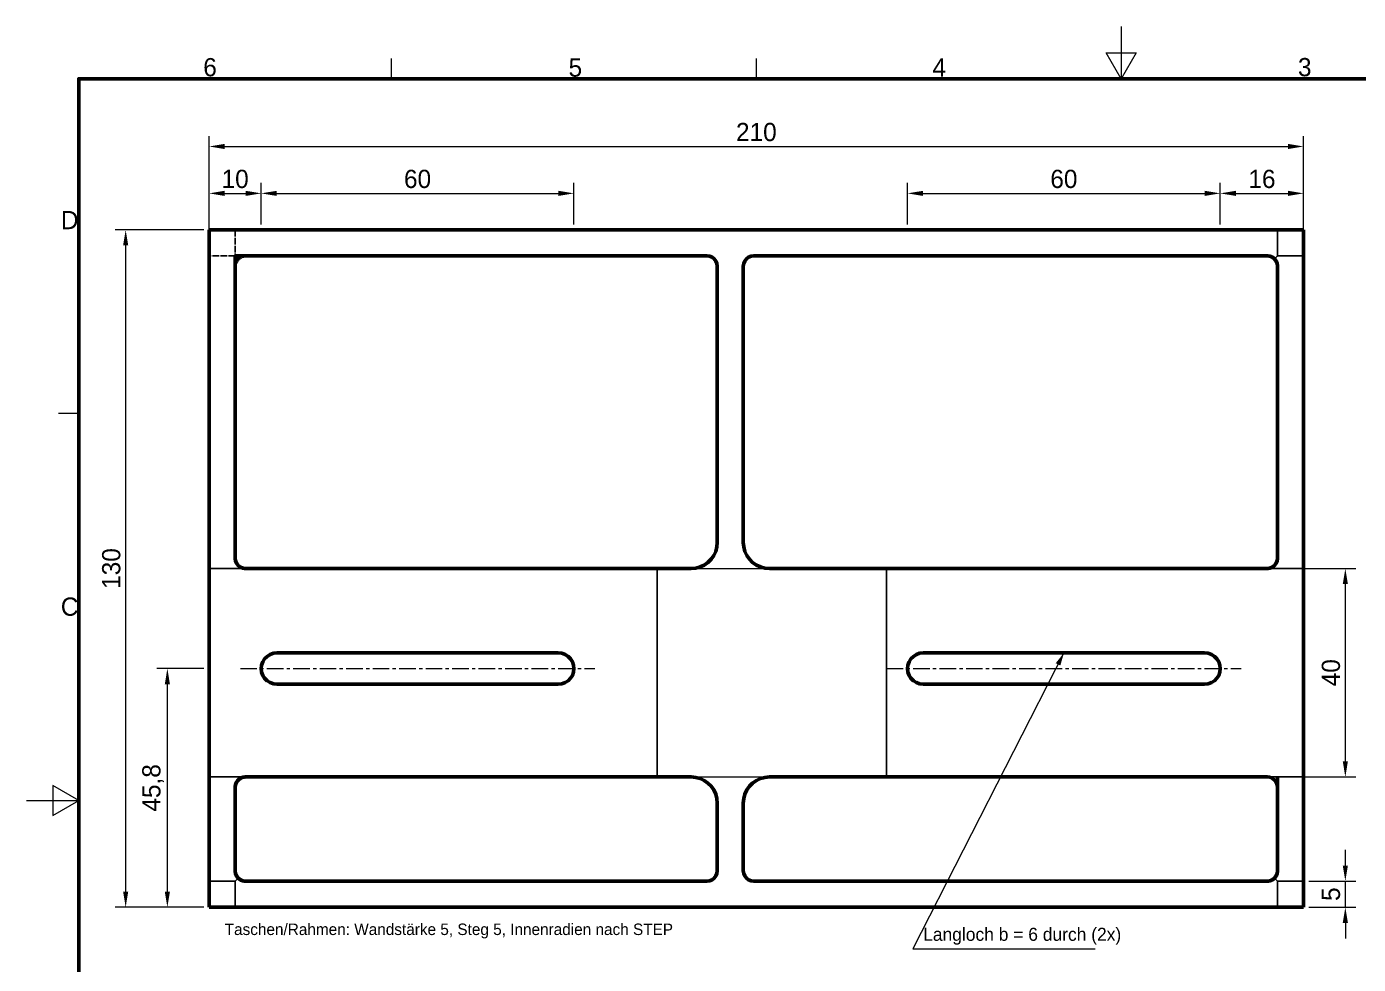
# Model space of a CAD drawing. Header units: metres. Extents: x 0 to 420, y 0 to 297.
# Drawn here: x 0 to 255.5, y 117 to 297 of the extents above; entities that cross this region are included whole.
import ezdxf
from ezdxf.enums import TextEntityAlignment as Align

# ---------------------------------------------------------------- set-up
doc = ezdxf.new("R2010")
doc.units = ezdxf.units.M
doc.linetypes.add('CENTER', pattern=[5.08, 3.175, -0.635, 0.635, -0.635])
doc.linetypes.add('DASHED', pattern=[1.524, 1.27, -0.254])
for name, color, linetype, lineweight in [('DUENN', 7, 'CONTINUOUS', 18), ('MASS', 7, 'CONTINUOUS', 18), ('MITTE', 7, 'CENTER', 18), ('RAHMEN', 7, 'CONTINUOUS', 50), ('SICHT', 7, 'CONTINUOUS', 50), ('TEXT', 7, 'CONTINUOUS', 25), ('VERDECKT', 7, 'DASHED', 25)]:
    doc.layers.add(name, color=color, linetype=linetype, lineweight=lineweight)
doc.dimstyles.new('ISO_HZ', dxfattribs={"dimtxt": 3.5, "dimasz": 3, "dimexe": 2, "dimexo": 1, "dimgap": 1, "dimtad": 1, "dimtxsty": 'Standard', "dimcen": 2.5, "dimclrd": 7, "dimclre": 7, "dimclrt": 7, "dimazin": 3, "dimtfac": 1, "dimtmove": 0, "dimatfit": 3, "dimlwd": 18, "dimlwe": 18})

msp = doc.modelspace()

# ---------------------------------------------------------------- linework, layer by layer
at = {"layer": 'DUENN'}
for points in [[(210, 297), (210, 287), (207.113, 292), (212.887, 292), (210, 287)], [(70, 287), (70, 290.9)], [(140, 287), (140, 290.9)], [(10, 222.75), (6.1, 222.75)], [(0, 148.5), (10, 148.5), (5, 151.387), (5, 145.613), (10, 148.5)]]:
    msp.add_lwpolyline(points, dxfattribs=at)
at = {"layer": 'MASS'}
msp.add_lwpolyline([(199, 176.8), (170, 120), (205, 120)], dxfattribs=at)
msp.add_solid([(199, 176.8), (197.443, 174.844), (198.328, 174.392)], dxfattribs=at)
at = {"layer": 'MITTE'}
for p, q in [((41, 173.8), (109, 173.8)), ((165, 173.8), (233, 173.8))]:
    msp.add_line(p, q, dxfattribs=at)
at = {"layer": 'RAHMEN'}
msp.add_lwpolyline([(10, 10), (10, 287), (410, 287), (410, 10), (10, 10)], dxfattribs=at)
at = {"layer": 'SICHT'}
for points in [[(245, 258), (35, 258)], [(35, 258), (35, 128)], [(245, 128), (245, 258)], [(40, 253), (130.5, 253)], [(40, 195), (40, 253)], [(40, 253), (40.003, 252.997), (40.013, 252.987), (40.028, 252.972), (40.05, 252.95), (40.078, 252.922), (40.112, 252.888), (40.152, 252.848), (40.198, 252.802), (40.25, 252.75), (40.307, 252.693), (40.369, 252.631), (40.436, 252.564), (40.509, 252.491), (40.586, 252.414)], [(42, 253), (41.888, 252.997), (41.776, 252.987), (41.665, 252.972), (41.555, 252.95), (41.446, 252.922), (41.339, 252.888), (41.235, 252.848), (41.132, 252.802), (41.033, 252.75), (40.936, 252.693), (40.843, 252.631), (40.753, 252.564), (40.667, 252.491), (40.586, 252.414)], [(132.5, 251), (132.432, 251.518), (132.232, 252), (131.914, 252.414), (131.5, 252.732), (131.018, 252.932), (130.5, 253)], [(132.5, 251), (132.432, 251.518), (132.232, 252), (131.914, 252.414), (131.5, 252.732), (131.018, 252.932), (130.5, 253)], [(139.5, 253), (138.982, 252.932), (138.5, 252.732), (138.086, 252.414), (137.768, 252), (137.568, 251.518), (137.5, 251)], [(139.5, 253), (138.982, 252.932), (138.5, 252.732), (138.086, 252.414), (137.768, 252), (137.568, 251.518), (137.5, 251)], [(139.5, 253), (238, 253)], [(239.414, 252.414), (239.333, 252.491), (239.247, 252.564), (239.157, 252.631), (239.064, 252.693), (238.967, 252.75), (238.868, 252.802), (238.765, 252.848), (238.661, 252.888), (238.554, 252.922), (238.445, 252.95), (238.335, 252.972), (238.224, 252.987), (238.112, 252.997), (238, 253)], [(240, 251), (239.932, 251.518), (239.732, 252), (239.414, 252.414), (239, 252.732), (238.518, 252.932), (238, 253)], [(40.586, 252.414), (40.509, 252.333), (40.436, 252.247), (40.369, 252.157), (40.307, 252.064), (40.25, 251.967), (40.198, 251.868), (40.152, 251.765), (40.112, 251.661), (40.078, 251.554), (40.05, 251.445), (40.028, 251.335), (40.013, 251.224), (40.003, 251.112), (40, 251)], [(132.5, 251), (132.5, 198)], [(137.5, 198), (137.5, 251)], [(240, 251), (239.997, 251.112), (239.987, 251.224), (239.972, 251.335), (239.95, 251.445), (239.922, 251.554), (239.888, 251.661), (239.848, 251.765), (239.802, 251.868), (239.75, 251.967), (239.693, 252.064), (239.631, 252.157), (239.564, 252.247), (239.491, 252.333), (239.414, 252.414)], [(240, 251), (240, 195)], [(127.5, 193), (128.368, 193.076), (129.21, 193.302), (130, 193.67), (130.714, 194.17), (131.33, 194.786), (131.83, 195.5), (132.198, 196.29), (132.424, 197.132), (132.5, 198)], [(127.5, 193), (128.368, 193.076), (129.21, 193.302), (130, 193.67), (130.714, 194.17), (131.33, 194.786), (131.83, 195.5), (132.198, 196.29), (132.424, 197.132), (132.5, 198)], [(137.5, 198), (137.576, 197.132), (137.802, 196.29), (138.17, 195.5), (138.67, 194.786), (139.286, 194.17), (140, 193.67), (140.79, 193.302), (141.632, 193.076), (142.5, 193)], [(137.5, 198), (137.576, 197.132), (137.802, 196.29), (138.17, 195.5), (138.67, 194.786), (139.286, 194.17), (140, 193.67), (140.79, 193.302), (141.632, 193.076), (142.5, 193)], [(40, 195), (40.068, 194.482), (40.268, 194), (40.586, 193.586), (41, 193.268), (41.482, 193.068), (42, 193)], [(40, 195), (40.013, 194.776), (40.05, 194.555), (40.112, 194.339), (40.198, 194.132), (40.307, 193.936), (40.436, 193.753), (40.586, 193.586), (40.753, 193.436), (40.936, 193.307), (41.132, 193.198), (41.339, 193.112), (41.555, 193.05), (41.776, 193.013), (42, 193)], [(238, 193), (238.224, 193.013), (238.445, 193.05), (238.661, 193.112), (238.868, 193.198), (239.064, 193.307), (239.247, 193.436), (239.414, 193.586), (239.564, 193.753), (239.693, 193.936), (239.802, 194.132), (239.888, 194.339), (239.95, 194.555), (239.987, 194.776), (240, 195)], [(238, 193), (238.518, 193.068), (239, 193.268), (239.414, 193.586), (239.732, 194), (239.932, 194.482), (240, 195)], [(127.5, 193), (42, 193)], [(238, 193), (142.5, 193)], [(48, 170.8), (47.332, 170.875), (46.698, 171.097), (46.13, 171.455), (45.655, 171.93), (45.297, 172.498), (45.075, 173.132), (45, 173.8), (45.075, 174.468), (45.297, 175.102), (45.655, 175.67), (46.13, 176.145), (46.698, 176.503), (47.332, 176.725), (48, 176.8)], [(48, 176.8), (102, 176.8)], [(102, 176.8), (102.668, 176.725), (103.302, 176.503), (103.87, 176.145), (104.345, 175.67), (104.703, 175.102), (104.925, 174.468), (105, 173.8), (104.925, 173.132), (104.703, 172.498), (104.345, 171.93), (103.87, 171.455), (103.302, 171.097), (102.668, 170.875), (102, 170.8)], [(172, 170.8), (171.332, 170.875), (170.698, 171.097), (170.13, 171.455), (169.655, 171.93), (169.297, 172.498), (169.075, 173.132), (169, 173.8), (169.075, 174.468), (169.297, 175.102), (169.655, 175.67), (170.13, 176.145), (170.698, 176.503), (171.332, 176.725), (172, 176.8)], [(172, 176.8), (226, 176.8)], [(226, 176.8), (226.668, 176.725), (227.302, 176.503), (227.87, 176.145), (228.345, 175.67), (228.703, 175.102), (228.925, 174.468), (229, 173.8), (228.925, 173.132), (228.703, 172.498), (228.345, 171.93), (227.87, 171.455), (227.302, 171.097), (226.668, 170.875), (226, 170.8)], [(102, 170.8), (48, 170.8)], [(226, 170.8), (172, 170.8)], [(42, 153), (41.776, 152.987), (41.555, 152.95), (41.339, 152.888), (41.132, 152.802), (40.936, 152.693), (40.753, 152.564), (40.586, 152.414), (40.436, 152.247), (40.307, 152.064), (40.198, 151.868), (40.112, 151.661), (40.05, 151.445), (40.013, 151.224), (40, 151)], [(42, 153), (41.482, 152.932), (41, 152.732), (40.586, 152.414), (40.268, 152), (40.068, 151.518), (40, 151)], [(40, 135), (40, 151)], [(42, 153), (127.5, 153)], [(132.5, 148), (132.424, 148.868), (132.198, 149.71), (131.83, 150.5), (131.33, 151.214), (130.714, 151.83), (130, 152.33), (129.21, 152.698), (128.368, 152.924), (127.5, 153)], [(132.5, 148), (132.424, 148.868), (132.198, 149.71), (131.83, 150.5), (131.33, 151.214), (130.714, 151.83), (130, 152.33), (129.21, 152.698), (128.368, 152.924), (127.5, 153)], [(142.5, 153), (141.632, 152.924), (140.79, 152.698), (140, 152.33), (139.286, 151.83), (138.67, 151.214), (138.17, 150.5), (137.802, 149.71), (137.576, 148.868), (137.5, 148)], [(142.5, 153), (141.632, 152.924), (140.79, 152.698), (140, 152.33), (139.286, 151.83), (138.67, 151.214), (138.17, 150.5), (137.802, 149.71), (137.576, 148.868), (137.5, 148)], [(142.5, 153), (238, 153)], [(240, 151), (239.932, 151.518), (239.732, 152), (239.414, 152.414), (239, 152.732), (238.518, 152.932), (238, 153)], [(240, 151), (240, 153)], [(240, 151), (240, 135)], [(132.5, 148), (132.5, 135)], [(137.5, 135), (137.5, 148)], [(40, 135), (40.068, 134.482), (40.268, 134), (40.586, 133.586), (41, 133.268), (41.482, 133.068), (42, 133)], [(40, 135), (40.003, 134.888), (40.013, 134.776), (40.028, 134.665), (40.05, 134.555), (40.078, 134.446), (40.112, 134.339), (40.152, 134.235), (40.198, 134.132), (40.25, 134.033), (40.307, 133.936), (40.369, 133.843), (40.436, 133.753), (40.509, 133.667), (40.586, 133.586)], [(40.586, 133.586), (40.667, 133.509), (40.753, 133.436), (40.843, 133.369), (40.936, 133.307), (41.033, 133.25), (41.132, 133.198), (41.235, 133.152), (41.339, 133.112), (41.446, 133.078), (41.555, 133.05), (41.665, 133.028), (41.776, 133.013), (41.888, 133.003), (42, 133)], [(130.5, 133), (42, 133)], [(130.5, 133), (131.018, 133.068), (131.5, 133.268), (131.914, 133.586), (132.232, 134), (132.432, 134.482), (132.5, 135)], [(130.5, 133), (131.018, 133.068), (131.5, 133.268), (131.914, 133.586), (132.232, 134), (132.432, 134.482), (132.5, 135)], [(137.5, 135), (137.568, 134.482), (137.768, 134), (138.086, 133.586), (138.5, 133.268), (138.982, 133.068), (139.5, 133)], [(137.5, 135), (137.568, 134.482), (137.768, 134), (138.086, 133.586), (138.5, 133.268), (138.982, 133.068), (139.5, 133)], [(238, 133), (139.5, 133)], [(238, 133), (238.518, 133.068), (239, 133.268), (239.414, 133.586), (239.732, 134), (239.932, 134.482), (240, 135)], [(238, 133), (238.112, 133.003), (238.224, 133.013), (238.335, 133.028), (238.445, 133.05), (238.554, 133.078), (238.661, 133.112), (238.765, 133.152), (238.868, 133.198), (238.967, 133.25), (239.064, 133.307), (239.157, 133.369), (239.247, 133.436), (239.333, 133.509), (239.414, 133.586)], [(239.414, 133.586), (239.491, 133.667), (239.564, 133.753), (239.631, 133.843), (239.693, 133.936), (239.75, 134.033), (239.802, 134.132), (239.848, 134.235), (239.888, 134.339), (239.922, 134.446), (239.95, 134.555), (239.972, 134.665), (239.987, 134.776), (239.997, 134.888), (240, 135)], [(35, 128), (245, 128)]]:
    msp.add_lwpolyline(points, dxfattribs=at)
at = {"layer": 'VERDECKT'}
for points in [[(245, 258), (35, 258)], [(35, 258), (35, 128)], [(40, 258), (40, 253)], [(238, 258), (40, 258)], [(40, 258), (40, 253)], [(42, 258), (41.776, 258), (41.555, 258), (41.339, 258), (41.132, 258), (40.936, 258), (40.753, 258), (40.586, 258), (40.436, 258), (40.307, 258), (40.198, 258), (40.112, 258), (40.05, 258), (40.013, 258), (40, 258)], [(42, 258), (238, 258)], [(240, 258), (239.987, 258), (239.95, 258), (239.888, 258), (239.802, 258), (239.693, 258), (239.564, 258), (239.414, 258), (239.247, 258), (239.064, 258), (238.868, 258), (238.661, 258), (238.445, 258), (238.224, 258), (238, 258)], [(238, 258), (238.224, 258), (238.445, 258), (238.661, 258), (238.868, 258), (239.064, 258), (239.247, 258), (239.414, 258), (239.564, 258), (239.693, 258), (239.802, 258), (239.888, 258), (239.95, 258), (239.987, 258), (240, 258)], [(240, 253), (240, 258)], [(240, 258), (240, 253)], [(245, 128), (245, 258)], [(35, 253), (35, 195)], [(40, 253), (35, 253)], [(35, 253), (35, 252.987), (35, 252.95), (35, 252.888), (35, 252.802), (35, 252.693), (35, 252.564), (35, 252.414), (35, 252.247), (35, 252.064), (35, 251.868), (35, 251.661), (35, 251.445), (35, 251.224), (35, 251)], [(40, 253), (35, 253)], [(40, 253), (130.5, 253)], [(40, 195), (40, 253)], [(40, 251), (40.068, 251.518), (40.268, 252), (40.586, 252.414), (41, 252.732), (41.482, 252.932), (42, 253)], [(130.5, 253), (42, 253)], [(130.5, 253), (42, 253)], [(130.5, 253), (131.018, 252.932), (131.5, 252.732), (131.914, 252.414), (132.232, 252), (132.432, 251.518), (132.5, 251)], [(130.5, 253), (131.018, 252.932), (131.5, 252.732), (131.914, 252.414), (132.232, 252), (132.432, 251.518), (132.5, 251)], [(137.5, 251), (137.568, 251.518), (137.768, 252), (138.086, 252.414), (138.5, 252.732), (138.982, 252.932), (139.5, 253)], [(137.5, 251), (137.568, 251.518), (137.768, 252), (138.086, 252.414), (138.5, 252.732), (138.982, 252.932), (139.5, 253)], [(139.5, 253), (238, 253)], [(238, 253), (139.5, 253)], [(238, 253), (139.5, 253)], [(238, 253), (238.518, 252.932), (239, 252.732), (239.414, 252.414), (239.732, 252), (239.932, 251.518), (240, 251)], [(238, 253), (238.112, 252.997), (238.224, 252.987), (238.335, 252.972), (238.445, 252.95), (238.554, 252.922), (238.661, 252.888), (238.765, 252.848), (238.868, 252.802), (238.967, 252.75), (239.064, 252.693), (239.157, 252.631), (239.247, 252.564), (239.333, 252.491), (239.414, 252.414)], [(239.414, 252.414), (239.491, 252.491), (239.564, 252.564), (239.631, 252.631), (239.693, 252.693), (239.75, 252.75), (239.802, 252.802), (239.848, 252.848), (239.888, 252.888), (239.922, 252.922), (239.95, 252.95), (239.972, 252.972), (239.987, 252.987), (239.997, 252.997), (240, 253)], [(239.414, 252.414), (239.491, 252.491), (239.564, 252.564), (239.631, 252.631), (239.693, 252.693), (239.75, 252.75), (239.802, 252.802), (239.848, 252.848), (239.888, 252.888), (239.922, 252.922), (239.95, 252.95), (239.972, 252.972), (239.987, 252.987), (239.997, 252.997), (240, 253)], [(245, 253), (240, 253)], [(240, 253), (245, 253)], [(245, 251), (245, 251.224), (245, 251.445), (245, 251.661), (245, 251.868), (245, 252.064), (245, 252.247), (245, 252.414), (245, 252.564), (245, 252.693), (245, 252.802), (245, 252.888), (245, 252.95), (245, 252.987), (245, 253)], [(245, 253), (245, 252.987), (245, 252.95), (245, 252.888), (245, 252.802), (245, 252.693), (245, 252.564), (245, 252.414), (245, 252.247), (245, 252.064), (245, 251.868), (245, 251.661), (245, 251.445), (245, 251.224), (245, 251)], [(35, 195), (35, 251)], [(40, 251), (40, 195)], [(40, 251), (40, 195)], [(132.5, 251), (132.5, 198)], [(132.5, 198), (132.5, 251)], [(132.5, 198), (132.5, 251)], [(137.5, 251), (137.5, 198)], [(137.5, 251), (137.5, 198)], [(137.5, 198), (137.5, 251)], [(239.414, 252.414), (239.491, 252.333), (239.564, 252.247), (239.631, 252.157), (239.693, 252.064), (239.75, 251.967), (239.802, 251.868), (239.848, 251.765), (239.888, 251.661), (239.922, 251.554), (239.95, 251.445), (239.972, 251.335), (239.987, 251.224), (239.997, 251.112), (240, 251)], [(240, 195), (240, 251)], [(240, 251), (240, 195)], [(240, 195), (240, 251)], [(245, 251), (245, 195)], [(245, 195), (245, 251)], [(132.5, 198), (132.424, 197.132), (132.198, 196.29), (131.83, 195.5), (131.33, 194.786), (130.714, 194.17), (130, 193.67), (129.21, 193.302), (128.368, 193.076), (127.5, 193)], [(132.5, 198), (132.424, 197.132), (132.198, 196.29), (131.83, 195.5), (131.33, 194.786), (130.714, 194.17), (130, 193.67), (129.21, 193.302), (128.368, 193.076), (127.5, 193)], [(142.5, 193), (141.632, 193.076), (140.79, 193.302), (140, 193.67), (139.286, 194.17), (138.67, 194.786), (138.17, 195.5), (137.802, 196.29), (137.576, 197.132), (137.5, 198)], [(142.5, 193), (141.632, 193.076), (140.79, 193.302), (140, 193.67), (139.286, 194.17), (138.67, 194.786), (138.17, 195.5), (137.802, 196.29), (137.576, 197.132), (137.5, 198)], [(35, 193), (35, 193.013), (35, 193.05), (35, 193.112), (35, 193.198), (35, 193.307), (35, 193.436), (35, 193.586), (35, 193.753), (35, 193.936), (35, 194.132), (35, 194.339), (35, 194.555), (35, 194.776), (35, 195)], [(35, 195), (35, 194.776), (35, 194.555), (35, 194.339), (35, 194.132), (35, 193.936), (35, 193.753), (35, 193.586), (35, 193.436), (35, 193.307), (35, 193.198), (35, 193.112), (35, 193.05), (35, 193.013), (35, 193)], [(42, 193), (41.776, 193.013), (41.555, 193.05), (41.339, 193.112), (41.132, 193.198), (40.936, 193.307), (40.753, 193.436), (40.586, 193.586), (40.436, 193.753), (40.307, 193.936), (40.198, 194.132), (40.112, 194.339), (40.05, 194.555), (40.013, 194.776), (40, 195)], [(42, 193), (41.482, 193.068), (41, 193.268), (40.586, 193.586), (40.268, 194), (40.068, 194.482), (40, 195)], [(240, 195), (239.932, 194.482), (239.732, 194), (239.414, 193.586), (239, 193.268), (238.518, 193.068), (238, 193)], [(238, 193), (238.224, 193.013), (238.445, 193.05), (238.661, 193.112), (238.868, 193.198), (239.064, 193.307), (239.247, 193.436), (239.414, 193.586), (239.564, 193.753), (239.693, 193.936), (239.802, 194.132), (239.888, 194.339), (239.95, 194.555), (239.987, 194.776), (240, 195)], [(245, 193), (245, 193.013), (245, 193.05), (245, 193.112), (245, 193.198), (245, 193.307), (245, 193.436), (245, 193.586), (245, 193.753), (245, 193.936), (245, 194.132), (245, 194.339), (245, 194.555), (245, 194.776), (245, 195)], [(245, 195), (245, 194.776), (245, 194.555), (245, 194.339), (245, 194.132), (245, 193.936), (245, 193.753), (245, 193.586), (245, 193.436), (245, 193.307), (245, 193.198), (245, 193.112), (245, 193.05), (245, 193.013), (245, 193)], [(42, 193), (35, 193)], [(35, 193), (42, 193)], [(42, 193), (127.5, 193)], [(121, 193), (121.031, 193), (121.125, 193), (121.281, 193), (121.495, 193), (121.766, 193), (122.091, 193), (122.464, 193), (122.883, 193), (123.34, 193), (123.831, 193), (124.349, 193), (124.887, 193), (125.44, 193), (126, 193)], [(126, 193), (125.44, 193), (124.887, 193), (124.349, 193), (123.831, 193), (123.34, 193), (122.883, 193), (122.464, 193), (122.091, 193), (121.766, 193), (121.495, 193), (121.281, 193), (121.125, 193), (121.031, 193), (121, 193)], [(121, 193), (121, 153)], [(121, 153), (121, 193)], [(127.5, 193), (126, 193)], [(126, 193), (127.5, 193)], [(160, 193), (142.5, 193)], [(142.5, 193), (160, 193)], [(142.5, 193), (238, 193)], [(165, 193), (164.969, 193), (164.875, 193), (164.719, 193), (164.505, 193), (164.234, 193), (163.909, 193), (163.536, 193), (163.117, 193), (162.66, 193), (162.169, 193), (161.651, 193), (161.113, 193), (160.56, 193), (160, 193)], [(160, 193), (160.56, 193), (161.113, 193), (161.651, 193), (162.169, 193), (162.66, 193), (163.117, 193), (163.536, 193), (163.909, 193), (164.234, 193), (164.505, 193), (164.719, 193), (164.875, 193), (164.969, 193), (165, 193)], [(165, 153), (165, 193)], [(165, 193), (165, 153)], [(238, 193), (245, 193)], [(245, 193), (238, 193)], [(48, 176.8), (47.332, 176.725), (46.698, 176.503), (46.13, 176.145), (45.655, 175.67), (45.297, 175.102), (45.075, 174.468), (45, 173.8), (45.075, 173.132), (45.297, 172.498), (45.655, 171.93), (46.13, 171.455), (46.698, 171.097), (47.332, 170.875), (48, 170.8)], [(102, 176.8), (48, 176.8)], [(102, 170.8), (102.668, 170.875), (103.302, 171.097), (103.87, 171.455), (104.345, 171.93), (104.703, 172.498), (104.925, 173.132), (105, 173.8), (104.925, 174.468), (104.703, 175.102), (104.345, 175.67), (103.87, 176.145), (103.302, 176.503), (102.668, 176.725), (102, 176.8)], [(172, 176.8), (171.332, 176.725), (170.698, 176.503), (170.13, 176.145), (169.655, 175.67), (169.297, 175.102), (169.075, 174.468), (169, 173.8), (169.075, 173.132), (169.297, 172.498), (169.655, 171.93), (170.13, 171.455), (170.698, 171.097), (171.332, 170.875), (172, 170.8)], [(226, 176.8), (172, 176.8)], [(226, 170.8), (226.668, 170.875), (227.302, 171.097), (227.87, 171.455), (228.345, 171.93), (228.703, 172.498), (228.925, 173.132), (229, 173.8), (228.925, 174.468), (228.703, 175.102), (228.345, 175.67), (227.87, 176.145), (227.302, 176.503), (226.668, 176.725), (226, 176.8)], [(48, 170.8), (102, 170.8)], [(172, 170.8), (226, 170.8)], [(35, 153), (35, 152.987), (35, 152.95), (35, 152.888), (35, 152.802), (35, 152.693), (35, 152.564), (35, 152.414), (35, 152.247), (35, 152.064), (35, 151.868), (35, 151.661), (35, 151.445), (35, 151.224), (35, 151)], [(42, 153), (35, 153)], [(35, 153), (42, 153)], [(35, 151), (35, 151.224), (35, 151.445), (35, 151.661), (35, 151.868), (35, 152.064), (35, 152.247), (35, 152.414), (35, 152.564), (35, 152.693), (35, 152.802), (35, 152.888), (35, 152.95), (35, 152.987), (35, 153)], [(35, 135), (35, 151)], [(35, 151), (35, 135)], [(40, 151), (40.068, 151.518), (40.268, 152), (40.586, 152.414), (41, 152.732), (41.482, 152.932), (42, 153)], [(42, 153), (41.776, 152.987), (41.555, 152.95), (41.339, 152.888), (41.132, 152.802), (40.936, 152.693), (40.753, 152.564), (40.586, 152.414), (40.436, 152.247), (40.307, 152.064), (40.198, 151.868), (40.112, 151.661), (40.05, 151.445), (40.013, 151.224), (40, 151)], [(40, 151), (40, 135)], [(40, 135), (40, 151)], [(40, 151), (40, 135)], [(127.5, 153), (42, 153)], [(121, 153), (121.031, 153), (121.125, 153), (121.281, 153), (121.495, 153), (121.766, 153), (122.091, 153), (122.464, 153), (122.883, 153), (123.34, 153), (123.831, 153), (124.349, 153), (124.887, 153), (125.44, 153), (126, 153)], [(126, 153), (125.44, 153), (124.887, 153), (124.349, 153), (123.831, 153), (123.34, 153), (122.883, 153), (122.464, 153), (122.091, 153), (121.766, 153), (121.495, 153), (121.281, 153), (121.125, 153), (121.031, 153), (121, 153)], [(126, 153), (127.5, 153)], [(127.5, 153), (126, 153)], [(127.5, 153), (128.368, 152.924), (129.21, 152.698), (130, 152.33), (130.714, 151.83), (131.33, 151.214), (131.83, 150.5), (132.198, 149.71), (132.424, 148.868), (132.5, 148)], [(127.5, 153), (128.368, 152.924), (129.21, 152.698), (130, 152.33), (130.714, 151.83), (131.33, 151.214), (131.83, 150.5), (132.198, 149.71), (132.424, 148.868), (132.5, 148)], [(137.5, 148), (137.576, 148.868), (137.802, 149.71), (138.17, 150.5), (138.67, 151.214), (139.286, 151.83), (140, 152.33), (140.79, 152.698), (141.632, 152.924), (142.5, 153)], [(137.5, 148), (137.576, 148.868), (137.802, 149.71), (138.17, 150.5), (138.67, 151.214), (139.286, 151.83), (140, 152.33), (140.79, 152.698), (141.632, 152.924), (142.5, 153)], [(142.5, 153), (160, 153)], [(160, 153), (142.5, 153)], [(240, 153), (142.5, 153)], [(165, 153), (164.969, 153), (164.875, 153), (164.719, 153), (164.505, 153), (164.234, 153), (163.909, 153), (163.536, 153), (163.117, 153), (162.66, 153), (162.169, 153), (161.651, 153), (161.113, 153), (160.56, 153), (160, 153)], [(160, 153), (160.56, 153), (161.113, 153), (161.651, 153), (162.169, 153), (162.66, 153), (163.117, 153), (163.536, 153), (163.909, 153), (164.234, 153), (164.505, 153), (164.719, 153), (164.875, 153), (164.969, 153), (165, 153)], [(238, 153), (238.224, 152.987), (238.445, 152.95), (238.661, 152.888), (238.868, 152.802), (239.064, 152.693), (239.247, 152.564), (239.414, 152.414), (239.564, 152.247), (239.693, 152.064), (239.802, 151.868), (239.888, 151.661), (239.95, 151.445), (239.987, 151.224), (240, 151)], [(238, 153), (245, 153)], [(240, 135), (240, 153)], [(245, 153), (240, 153)], [(240, 151), (240, 135)], [(240, 135), (240, 151)], [(245, 153), (245, 152.987), (245, 152.95), (245, 152.888), (245, 152.802), (245, 152.693), (245, 152.564), (245, 152.414), (245, 152.247), (245, 152.064), (245, 151.868), (245, 151.661), (245, 151.445), (245, 151.224), (245, 151)], [(245, 153), (245, 135)], [(245, 135), (245, 151)], [(132.5, 148), (132.5, 135)], [(132.5, 135), (132.5, 148)], [(132.5, 135), (132.5, 148)], [(137.5, 135), (137.5, 148)], [(137.5, 148), (137.5, 135)], [(137.5, 148), (137.5, 135)], [(35, 133), (35, 133.013), (35, 133.05), (35, 133.112), (35, 133.198), (35, 133.307), (35, 133.436), (35, 133.586), (35, 133.753), (35, 133.936), (35, 134.132), (35, 134.339), (35, 134.555), (35, 134.776), (35, 135)], [(35, 135), (35, 134.776), (35, 134.555), (35, 134.339), (35, 134.132), (35, 133.936), (35, 133.753), (35, 133.586), (35, 133.436), (35, 133.307), (35, 133.198), (35, 133.112), (35, 133.05), (35, 133.013), (35, 133)], [(40, 133), (35, 133)], [(35, 133), (40, 133)], [(40, 135), (40.003, 134.888), (40.013, 134.776), (40.028, 134.665), (40.05, 134.555), (40.078, 134.446), (40.112, 134.339), (40.152, 134.235), (40.198, 134.132), (40.25, 134.033), (40.307, 133.936), (40.369, 133.843), (40.436, 133.753), (40.509, 133.667), (40.586, 133.586)], [(42, 133), (41.482, 133.068), (41, 133.268), (40.586, 133.586), (40.268, 134), (40.068, 134.482), (40, 135)], [(40.586, 133.586), (40.509, 133.509), (40.436, 133.436), (40.369, 133.369), (40.307, 133.307), (40.25, 133.25), (40.198, 133.198), (40.152, 133.152), (40.112, 133.112), (40.078, 133.078), (40.05, 133.05), (40.028, 133.028), (40.013, 133.013), (40.003, 133.003), (40, 133)], [(40.586, 133.586), (40.509, 133.509), (40.436, 133.436), (40.369, 133.369), (40.307, 133.307), (40.25, 133.25), (40.198, 133.198), (40.152, 133.152), (40.112, 133.112), (40.078, 133.078), (40.05, 133.05), (40.028, 133.028), (40.013, 133.013), (40.003, 133.003), (40, 133)], [(40, 128), (40, 133)], [(40, 133), (40, 128)], [(40.586, 133.586), (40.667, 133.509), (40.753, 133.436), (40.843, 133.369), (40.936, 133.307), (41.033, 133.25), (41.132, 133.198), (41.235, 133.152), (41.339, 133.112), (41.446, 133.078), (41.555, 133.05), (41.665, 133.028), (41.776, 133.013), (41.888, 133.003), (42, 133)], [(130.5, 133), (42, 133)], [(42, 133), (130.5, 133)], [(42, 133), (130.5, 133)], [(132.5, 135), (132.432, 134.482), (132.232, 134), (131.914, 133.586), (131.5, 133.268), (131.018, 133.068), (130.5, 133)], [(132.5, 135), (132.432, 134.482), (132.232, 134), (131.914, 133.586), (131.5, 133.268), (131.018, 133.068), (130.5, 133)], [(139.5, 133), (138.982, 133.068), (138.5, 133.268), (138.086, 133.586), (137.768, 134), (137.568, 134.482), (137.5, 135)], [(139.5, 133), (138.982, 133.068), (138.5, 133.268), (138.086, 133.586), (137.768, 134), (137.568, 134.482), (137.5, 135)], [(238, 133), (139.5, 133)], [(139.5, 133), (238, 133)], [(139.5, 133), (238, 133)], [(240, 135), (239.932, 134.482), (239.732, 134), (239.414, 133.586), (239, 133.268), (238.518, 133.068), (238, 133)], [(239.414, 133.586), (239.333, 133.509), (239.247, 133.436), (239.157, 133.369), (239.064, 133.307), (238.967, 133.25), (238.868, 133.198), (238.765, 133.152), (238.661, 133.112), (238.554, 133.078), (238.445, 133.05), (238.335, 133.028), (238.224, 133.013), (238.112, 133.003), (238, 133)], [(240, 135), (239.997, 134.888), (239.987, 134.776), (239.972, 134.665), (239.95, 134.555), (239.922, 134.446), (239.888, 134.339), (239.848, 134.235), (239.802, 134.132), (239.75, 134.033), (239.693, 133.936), (239.631, 133.843), (239.564, 133.753), (239.491, 133.667), (239.414, 133.586)], [(239.414, 133.586), (239.491, 133.509), (239.564, 133.436), (239.631, 133.369), (239.693, 133.307), (239.75, 133.25), (239.802, 133.198), (239.848, 133.152), (239.888, 133.112), (239.922, 133.078), (239.95, 133.05), (239.972, 133.028), (239.987, 133.013), (239.997, 133.003), (240, 133)], [(240, 133), (239.997, 133.003), (239.987, 133.013), (239.972, 133.028), (239.95, 133.05), (239.922, 133.078), (239.888, 133.112), (239.848, 133.152), (239.802, 133.198), (239.75, 133.25), (239.693, 133.307), (239.631, 133.369), (239.564, 133.436), (239.491, 133.509), (239.414, 133.586)], [(240, 133), (240, 128)], [(240, 128), (240, 133)], [(245, 133), (240, 133)], [(240, 133), (245, 133)], [(245, 135), (245, 134.776), (245, 134.555), (245, 134.339), (245, 134.132), (245, 133.936), (245, 133.753), (245, 133.586), (245, 133.436), (245, 133.307), (245, 133.198), (245, 133.112), (245, 133.05), (245, 133.013), (245, 133)], [(245, 133), (245, 133.013), (245, 133.05), (245, 133.112), (245, 133.198), (245, 133.307), (245, 133.436), (245, 133.586), (245, 133.753), (245, 133.936), (245, 134.132), (245, 134.339), (245, 134.555), (245, 134.776), (245, 135)], [(35, 128), (245, 128)], [(42, 128), (41.776, 128), (41.555, 128), (41.339, 128), (41.132, 128), (40.936, 128), (40.753, 128), (40.586, 128), (40.436, 128), (40.307, 128), (40.198, 128), (40.112, 128), (40.05, 128), (40.013, 128), (40, 128)], [(40, 128), (40.013, 128), (40.05, 128), (40.112, 128), (40.198, 128), (40.307, 128), (40.436, 128), (40.586, 128), (40.753, 128), (40.936, 128), (41.132, 128), (41.339, 128), (41.555, 128), (41.776, 128), (42, 128)], [(42, 128), (238, 128)], [(238, 128), (42, 128)], [(240, 128), (239.987, 128), (239.95, 128), (239.888, 128), (239.802, 128), (239.693, 128), (239.564, 128), (239.414, 128), (239.247, 128), (239.064, 128), (238.868, 128), (238.661, 128), (238.445, 128), (238.224, 128), (238, 128)], [(238, 128), (238.224, 128), (238.445, 128), (238.661, 128), (238.868, 128), (239.064, 128), (239.247, 128), (239.414, 128), (239.564, 128), (239.693, 128), (239.802, 128), (239.888, 128), (239.95, 128), (239.987, 128), (240, 128)]]:
    msp.add_lwpolyline(points, dxfattribs=at)

# ---------------------------------------------------------------- texts
at = {"layer": 'TEXT'}
for s, height, p in [('Taschen/Rahmen: Wandstärke 5, Steg 5, Innenradien nach STEP', 2.2, (38, 122)), ('Langloch b = 6 durch (2x)', 2.5, (172, 120.8))]:
    msp.add_text(s, height=height, dxfattribs=at).set_placement(p, align=Align.BOTTOM_LEFT)
at = {"layer": 'TEXT', "char_height": 3.5, "attachment_point": 1}
for s, insert in [('6', (33.883, 290.965)), ('5', (103.975, 290.9)), ('4', (173.779, 290.9)), ('3', (243.911, 290.974)), ('D', (6.568, 261.625)), ('C', (6.559, 187.437))]:
    msp.add_mtext(s, dxfattribs=dict(at, insert=insert))

# ---------------------------------------------------------------- dimensions: what is measured, and where the dimension line sits
at = {"layer": 'MASS'}
for base, p1, p2 in [((35, 274), (35, 128), (245, 128)), ((35, 265), (35, 258), (45, 258)), ((45, 265), (45, 258), (105, 258)), ((169, 265), (169, 258), (229, 258)), ((229, 265), (229, 258), (245, 258))]:
    msp.add_linear_dim(base=base, p1=p1, p2=p2, dimstyle='ISO_HZ', override={"dimdec": 2, "dimlfac": 1}, dxfattribs=at).render()
for base, p1, p2 in [((19, 128), (35, 128), (35, 258)), ((253, 153), (35, 153), (35, 193)), ((27, 128), (35, 128), (35, 173.8)), ((253, 128), (245, 128), (245, 133))]:
    msp.add_linear_dim(base=base, p1=p1, p2=p2, angle=90, dimstyle='ISO_HZ', override={"dimdec": 2, "dimlfac": 1}, dxfattribs=at).render()

doc.saveas('drawing.dxf')
